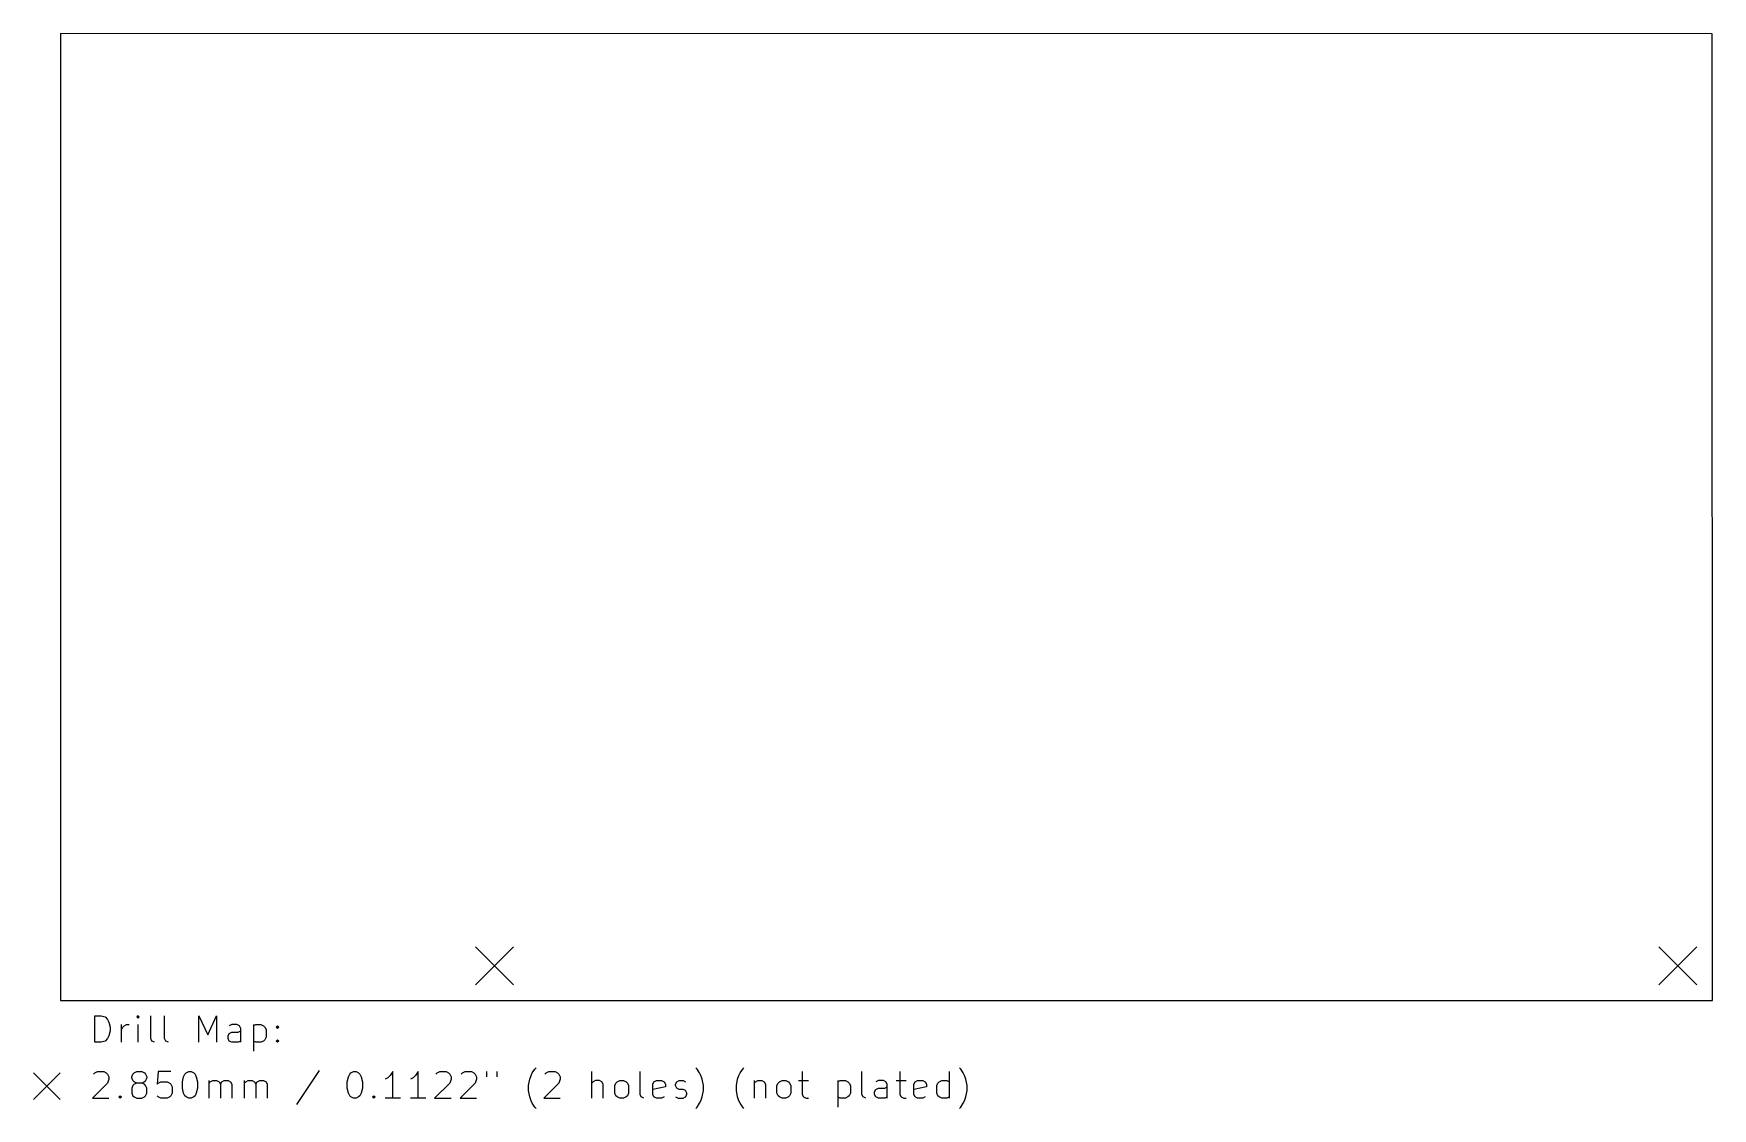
# Model space of a CAD drawing. Extents: x 92 to 218, y -126 to -46.
import ezdxf

# ---------------------------------------------------------------- set-up
doc = ezdxf.new("R2010")
doc.units = 0
doc.layers.add('BLACK', color=7, linetype='CONTINUOUS')

msp = doc.modelspace()

# ---------------------------------------------------------------- linework, layer by layer
at = {"layer": 'BLACK', "linetype": 'CONTINUOUS'}
for p, q in [((218.369578, -45.592047), (94.292, -45.5755)), ((94.292, -45.5755), (94.292, -118.1755)), ((218.392, -118.1755), (218.369578, -45.592047)), ((125.467, -114.1505), (128.317, -117.0005)), ((128.317, -114.1505), (125.467, -117.0005)), ((214.367, -114.1505), (217.217, -117.0005)), ((217.217, -114.1505), (214.367, -117.0005)), ((94.292, -118.1755), (218.392, -118.1755)), ((96.874768, -121.315338), (96.874768, -119.315338)), ((96.874768, -119.315338), (97.350958, -119.315338)), ((97.350958, -119.315338), (97.636673, -119.410576)), ((97.636673, -119.410576), (97.827149, -119.601052)), ((97.827149, -119.601052), (97.922387, -119.791528)), ((97.922387, -119.791528), (98.017625, -120.17248)), ((100.112863, -119.315338), (100.017625, -119.410576)), ((100.017625, -119.410576), (100.112863, -119.505814)), ((100.208101, -119.410576), (100.112863, -119.315338)), ((100.112863, -119.315338), (100.112863, -119.505814)), ((100.112863, -119.505814), (100.208101, -119.410576)), ((101.065244, -121.029623), (101.065244, -119.315338)), ((102.112863, -121.029623), (102.112863, -119.315338)), ((104.684292, -121.315338), (104.684292, -119.315338)), ((104.684292, -119.315338), (105.350959, -120.743909)), ((105.350959, -120.743909), (106.017625, -119.315338)), ((106.017625, -119.315338), (106.017625, -121.315338)), ((97.827149, -121.029623), (97.636673, -121.2201)), ((97.922387, -120.839147), (97.827149, -121.029623)), ((98.017625, -120.458195), (97.922387, -120.839147)), ((98.017625, -120.17248), (98.017625, -120.458195)), ((98.874768, -121.315338), (98.874768, -119.982004)), ((98.874768, -120.362957), (98.970006, -120.17248)), ((98.970006, -120.17248), (99.065244, -120.077242)), ((99.065244, -120.077242), (99.25572, -119.982004)), ((99.25572, -119.982004), (99.446197, -119.982004)), ((100.112863, -121.315338), (100.112863, -119.982004)), ((101.160482, -121.2201), (101.065244, -121.029623)), ((102.208101, -121.2201), (102.112863, -121.029623)), ((106.874768, -120.839147), (106.970006, -120.648671)), ((106.874768, -121.029623), (106.874768, -120.839147)), ((106.970006, -121.2201), (106.874768, -121.029623)), ((107.160482, -119.982004), (106.970006, -120.077242)), ((106.970006, -120.648671), (107.160482, -120.553433)), ((107.541435, -119.982004), (107.160482, -119.982004)), ((107.160482, -120.553433), (107.636673, -120.553433)), ((107.731911, -120.077242), (107.541435, -119.982004)), ((107.636673, -120.553433), (107.827149, -120.458195)), ((107.827149, -120.267719), (107.731911, -120.077242)), ((107.827149, -121.315338), (107.827149, -120.267719)), ((108.77953, -119.982004), (108.77953, -121.982004)), ((108.77953, -120.077242), (108.970006, -119.982004)), ((108.970006, -119.982004), (109.350959, -119.982004)), ((109.350959, -119.982004), (109.541435, -120.077242)), ((109.541435, -120.077242), (109.636673, -120.17248)), ((109.636673, -120.17248), (109.731911, -120.362957)), ((109.731911, -120.934385), (109.636673, -121.124861)), ((109.731911, -120.362957), (109.731911, -120.934385)), ((110.493816, -120.17248), (110.589054, -120.077242)), ((110.589054, -120.267719), (110.493816, -120.17248)), ((110.589054, -120.077242), (110.684292, -120.17248)), ((110.589054, -120.077242), (110.589054, -120.267719)), ((110.684292, -120.17248), (110.589054, -120.267719)), ((97.350958, -121.315338), (96.874768, -121.315338)), ((97.636673, -121.2201), (97.350958, -121.315338)), ((101.350958, -121.315338), (101.160482, -121.2201)), ((102.398577, -121.315338), (102.208101, -121.2201)), ((107.160482, -121.315338), (106.970006, -121.2201)), ((107.636673, -121.315338), (107.160482, -121.315338)), ((107.827149, -121.2201), (107.636673, -121.315338)), ((108.970006, -121.315338), (108.77953, -121.2201)), ((109.350959, -121.315338), (108.970006, -121.315338)), ((109.541435, -121.2201), (109.350959, -121.315338)), ((109.636673, -121.124861), (109.541435, -121.2201)), ((110.493816, -121.2201), (110.589054, -121.124861)), ((110.589054, -121.315338), (110.493816, -121.2201)), ((110.589054, -121.124861), (110.684292, -121.2201)), ((110.589054, -121.124861), (110.589054, -121.315338)), ((110.684292, -121.2201), (110.589054, -121.315338)), ((92.267, -123.6005), (94.267, -125.6005)), ((94.267, -123.6005), (92.267, -125.6005)), ((96.874768, -123.610576), (97.065244, -123.515338)), ((97.065244, -123.515338), (97.541435, -123.515338)), ((97.541435, -123.515338), (97.731911, -123.610576)), ((99.827149, -123.610576), (100.017625, -123.515338)), ((100.017625, -123.515338), (100.398578, -123.515338)), ((100.398578, -123.515338), (100.589054, -123.610576)), ((101.636673, -123.515338), (101.541435, -124.467719)), ((102.589054, -123.515338), (101.636673, -123.515338)), ((103.731911, -123.610576), (103.922387, -123.515338)), ((103.922387, -123.515338), (104.112864, -123.515338)), ((104.112864, -123.515338), (104.30334, -123.610576)), ((113.731912, -123.4201), (112.017627, -125.991528)), ((116.112865, -123.610576), (116.303341, -123.515338)), ((116.303341, -123.515338), (116.493818, -123.515338)), ((116.493818, -123.515338), (116.684294, -123.610576)), ((119.255722, -123.515338), (119.065246, -123.801052)), ((119.255722, -125.515338), (119.255722, -123.515338)), ((121.160484, -123.515338), (120.970008, -123.801052)), ((121.160484, -125.515338), (121.160484, -123.515338)), ((122.589056, -123.610576), (122.779532, -123.515338)), ((122.779532, -123.515338), (123.255723, -123.515338)), ((123.255723, -123.515338), (123.446199, -123.610576)), ((124.493818, -123.610576), (124.684294, -123.515338)), ((124.684294, -123.515338), (125.160485, -123.515338)), ((125.160485, -123.515338), (125.350961, -123.610576)), ((126.303342, -123.515338), (126.303342, -123.89629)), ((127.065247, -123.515338), (127.065247, -123.89629)), ((129.731914, -123.610576), (129.92239, -123.324861)), ((129.92239, -123.324861), (130.017629, -123.229623)), ((130.779533, -123.610576), (130.970009, -123.515338)), ((130.970009, -123.515338), (131.4462, -123.515338)), ((131.4462, -123.515338), (131.636676, -123.610576)), ((134.208105, -125.515338), (134.208105, -123.515338)), ((137.827153, -125.229623), (137.827153, -123.515338)), ((142.112868, -123.324861), (142.01763, -123.229623)), ((142.303344, -123.610576), (142.112868, -123.324861)), ((145.350963, -123.610576), (145.541439, -123.324861)), ((145.541439, -123.324861), (145.636678, -123.229623)), ((150.01763, -123.515338), (150.01763, -125.229623)), ((154.493821, -125.229623), (154.493821, -123.515338)), ((157.350964, -123.515338), (157.350964, -125.229623)), ((161.06525, -125.515338), (161.06525, -123.515338)), ((161.922393, -123.324861), (161.827155, -123.229623)), ((162.112869, -123.610576), (161.922393, -123.324861)), ((97.827149, -124.37248), (96.684292, -125.515338)), ((96.77953, -123.705814), (96.874768, -123.610576)), ((97.731911, -123.610576), (97.827149, -123.705814)), ((97.827149, -123.705814), (97.922387, -123.89629)), ((97.922387, -124.086766), (97.827149, -124.37248)), ((97.922387, -123.89629), (97.922387, -124.086766)), ((99.636673, -123.89629), (99.731911, -123.705814)), ((99.636673, -123.991528), (99.636673, -123.89629)), ((99.731911, -124.182004), (99.636673, -123.991528)), ((99.731911, -124.562957), (99.636673, -124.753433)), ((99.636673, -124.753433), (99.636673, -125.134385)), ((99.731911, -123.705814), (99.827149, -123.610576)), ((99.827149, -124.277242), (99.731911, -124.182004)), ((99.827149, -124.467719), (99.731911, -124.562957)), ((100.017625, -124.37248), (99.827149, -124.277242)), ((100.017625, -124.37248), (99.827149, -124.467719)), ((100.398578, -124.37248), (100.017625, -124.37248)), ((100.589054, -124.277242), (100.398578, -124.37248)), ((100.589054, -124.467719), (100.398578, -124.37248)), ((100.589054, -123.610576), (100.684292, -123.705814)), ((100.684292, -124.182004), (100.589054, -124.277242)), ((100.684292, -124.562957), (100.589054, -124.467719)), ((100.684292, -123.705814), (100.77953, -123.89629)), ((100.77953, -123.991528), (100.684292, -124.182004)), ((100.77953, -124.753433), (100.684292, -124.562957)), ((100.77953, -123.89629), (100.77953, -123.991528)), ((100.77953, -125.134385), (100.77953, -124.753433)), ((101.541435, -124.467719), (101.636673, -124.37248)), ((101.636673, -124.37248), (101.827149, -124.277242)), ((101.827149, -124.277242), (102.30334, -124.277242)), ((102.30334, -124.277242), (102.493816, -124.37248)), ((102.493816, -124.37248), (102.589054, -124.467719)), ((102.589054, -124.467719), (102.684292, -124.658195)), ((102.684292, -124.658195), (102.684292, -125.134385)), ((103.446197, -124.277242), (103.541435, -123.89629)), ((103.446197, -124.753433), (103.446197, -124.277242)), ((103.541435, -125.134385), (103.446197, -124.753433)), ((103.541435, -123.89629), (103.636673, -123.705814)), ((103.636673, -123.705814), (103.731911, -123.610576)), ((104.30334, -123.610576), (104.398578, -123.705814)), ((104.398578, -123.705814), (104.493816, -123.89629)), ((104.493816, -123.89629), (104.589054, -124.277242)), ((104.589054, -124.753433), (104.493816, -125.134385)), ((104.589054, -124.277242), (104.589054, -124.753433)), ((105.446197, -125.515338), (105.446197, -124.182004)), ((105.446197, -124.37248), (105.541435, -124.277242)), ((105.541435, -124.277242), (105.731911, -124.182004)), ((105.731911, -124.182004), (106.017626, -124.182004)), ((106.017626, -124.182004), (106.208102, -124.277242)), ((106.208102, -124.277242), (106.30334, -124.467719)), ((106.30334, -124.467719), (106.398578, -124.277242)), ((106.30334, -124.467719), (106.30334, -125.515338)), ((106.398578, -124.277242), (106.589054, -124.182004)), ((106.589054, -124.182004), (106.874768, -124.182004)), ((106.874768, -124.182004), (107.065245, -124.277242)), ((107.065245, -124.277242), (107.160483, -124.467719)), ((107.160483, -124.467719), (107.160483, -125.515338)), ((108.112864, -125.515338), (108.112864, -124.182004)), ((108.112864, -124.37248), (108.208102, -124.277242)), ((108.208102, -124.277242), (108.398578, -124.182004)), ((108.398578, -124.182004), (108.684293, -124.182004)), ((108.684293, -124.182004), (108.874769, -124.277242)), ((108.874769, -124.277242), (108.970007, -124.467719)), ((108.970007, -124.467719), (109.065245, -124.277242)), ((108.970007, -124.467719), (108.970007, -125.515338)), ((109.065245, -124.277242), (109.255721, -124.182004)), ((109.255721, -124.182004), (109.541435, -124.182004)), ((109.541435, -124.182004), (109.731912, -124.277242)), ((109.731912, -124.277242), (109.82715, -124.467719)), ((109.82715, -124.467719), (109.82715, -125.515338)), ((115.827151, -124.277242), (115.922389, -123.89629)), ((115.827151, -124.753433), (115.827151, -124.277242)), ((115.922389, -125.134385), (115.827151, -124.753433)), ((115.922389, -123.89629), (116.017627, -123.705814)), ((116.017627, -123.705814), (116.112865, -123.610576)), ((116.684294, -123.610576), (116.779532, -123.705814)), ((116.779532, -123.705814), (116.87477, -123.89629)), ((116.87477, -123.89629), (116.970008, -124.277242)), ((116.970008, -124.753433), (116.87477, -125.134385)), ((116.970008, -124.277242), (116.970008, -124.753433)), ((118.87477, -123.991528), (118.684294, -124.086766)), ((119.065246, -123.801052), (118.87477, -123.991528)), ((120.779532, -123.991528), (120.589056, -124.086766)), ((120.970008, -123.801052), (120.779532, -123.991528)), ((123.541437, -124.37248), (122.39858, -125.515338)), ((122.493818, -123.705814), (122.589056, -123.610576)), ((123.446199, -123.610576), (123.541437, -123.705814)), ((123.541437, -123.705814), (123.636675, -123.89629)), ((123.636675, -124.086766), (123.541437, -124.37248)), ((123.636675, -123.89629), (123.636675, -124.086766)), ((125.446199, -124.37248), (124.303342, -125.515338)), ((124.39858, -123.705814), (124.493818, -123.610576)), ((125.350961, -123.610576), (125.446199, -123.705814)), ((125.446199, -123.705814), (125.541437, -123.89629)), ((125.541437, -124.086766), (125.446199, -124.37248)), ((125.541437, -123.89629), (125.541437, -124.086766)), ((129.4462, -124.562957), (129.541438, -124.086766)), ((129.4462, -124.943909), (129.4462, -124.562957)), ((129.541438, -124.086766), (129.636676, -123.801052)), ((129.636676, -123.801052), (129.731914, -123.610576)), ((131.731914, -124.37248), (130.589057, -125.515338)), ((130.684295, -123.705814), (130.779533, -123.610576)), ((131.636676, -123.610576), (131.731914, -123.705814)), ((131.731914, -123.705814), (131.827152, -123.89629)), ((131.827152, -124.086766), (131.731914, -124.37248)), ((131.827152, -123.89629), (131.827152, -124.086766)), ((134.303343, -124.277242), (134.208105, -124.37248)), ((134.493819, -124.182004), (134.303343, -124.277242)), ((134.779534, -124.182004), (134.493819, -124.182004)), ((134.97001, -124.277242), (134.779534, -124.182004)), ((135.065248, -124.467719), (134.97001, -124.277242)), ((135.065248, -125.515338), (135.065248, -124.467719)), ((135.922391, -124.562957), (136.017629, -124.37248)), ((135.922391, -125.134385), (135.922391, -124.562957)), ((136.017629, -124.37248), (136.112867, -124.277242)), ((136.112867, -124.277242), (136.303343, -124.182004)), ((136.303343, -124.182004), (136.589058, -124.182004)), ((136.589058, -124.182004), (136.779534, -124.277242)), ((136.779534, -124.277242), (136.874772, -124.37248)), ((136.874772, -124.37248), (136.97001, -124.562957)), ((136.97001, -124.562957), (136.97001, -125.134385)), ((138.779534, -124.467719), (138.874772, -124.277242)), ((138.779534, -125.229623), (138.779534, -124.467719)), ((139.731915, -124.658195), (138.779534, -124.848671)), ((138.874772, -124.277242), (139.065248, -124.182004)), ((139.065248, -124.182004), (139.446201, -124.182004)), ((139.446201, -124.182004), (139.636677, -124.277242)), ((139.636677, -124.277242), (139.731915, -124.467719)), ((139.731915, -124.467719), (139.731915, -124.658195)), ((140.49382, -124.467719), (140.589058, -124.277242)), ((140.49382, -124.562957), (140.49382, -124.467719)), ((140.589058, -124.753433), (140.49382, -124.562957)), ((140.589058, -124.277242), (140.779534, -124.182004)), ((140.779534, -124.848671), (140.589058, -124.753433)), ((140.779534, -124.182004), (141.065248, -124.182004)), ((141.065248, -124.848671), (140.779534, -124.848671)), ((141.065248, -124.182004), (141.255725, -124.277242)), ((141.255725, -124.943909), (141.065248, -124.848671)), ((142.398582, -123.801052), (142.303344, -123.610576)), ((142.49382, -124.086766), (142.398582, -123.801052)), ((142.589058, -124.562957), (142.49382, -124.086766)), ((142.589058, -124.943909), (142.589058, -124.562957)), ((145.065249, -124.562957), (145.160487, -124.086766)), ((145.065249, -124.943909), (145.065249, -124.562957)), ((145.160487, -124.086766), (145.255725, -123.801052)), ((145.255725, -123.801052), (145.350963, -123.610576)), ((146.398582, -124.182004), (146.398582, -125.515338)), ((146.398582, -124.37248), (146.49382, -124.277242)), ((146.49382, -124.277242), (146.684296, -124.182004)), ((146.684296, -124.182004), (146.970011, -124.182004)), ((146.970011, -124.182004), (147.160487, -124.277242)), ((147.160487, -124.277242), (147.255725, -124.467719)), ((147.255725, -124.467719), (147.255725, -125.515338)), ((148.112868, -124.562957), (148.208106, -124.37248)), ((148.112868, -125.134385), (148.112868, -124.562957)), ((148.208106, -124.37248), (148.303344, -124.277242)), ((148.303344, -124.277242), (148.49382, -124.182004)), ((148.49382, -124.182004), (148.779535, -124.182004)), ((148.779535, -124.182004), (148.970011, -124.277242)), ((148.970011, -124.277242), (149.065249, -124.37248)), ((149.065249, -124.37248), (149.160487, -124.562957)), ((149.160487, -124.562957), (149.160487, -125.134385)), ((149.731916, -124.182004), (150.49382, -124.182004)), ((152.684297, -124.182004), (152.684297, -126.182004)), ((152.684297, -124.277242), (152.874773, -124.182004)), ((152.874773, -124.182004), (153.255726, -124.182004)), ((153.255726, -124.182004), (153.446202, -124.277242)), ((153.446202, -124.277242), (153.54144, -124.37248)), ((153.54144, -124.37248), (153.636678, -124.562957)), ((153.636678, -124.562957), (153.636678, -125.134385)), ((155.446202, -125.039147), (155.54144, -124.848671)), ((155.731916, -124.182004), (155.54144, -124.277242)), ((155.54144, -124.848671), (155.731916, -124.753433)), ((156.112869, -124.182004), (155.731916, -124.182004)), ((155.731916, -124.753433), (156.208107, -124.753433)), ((156.303345, -124.277242), (156.112869, -124.182004)), ((156.208107, -124.753433), (156.398583, -124.658195)), ((156.398583, -124.467719), (156.303345, -124.277242)), ((156.398583, -125.515338), (156.398583, -124.467719)), ((157.06525, -124.182004), (157.827154, -124.182004)), ((158.398583, -124.467719), (158.493821, -124.277242)), ((158.398583, -125.229623), (158.398583, -124.467719)), ((159.350964, -124.658195), (158.398583, -124.848671)), ((158.493821, -124.277242), (158.684297, -124.182004)), ((158.684297, -124.182004), (159.06525, -124.182004)), ((159.06525, -124.182004), (159.255726, -124.277242)), ((159.255726, -124.277242), (159.350964, -124.467719)), ((159.350964, -124.467719), (159.350964, -124.658195)), ((160.112869, -124.562957), (160.208107, -124.37248)), ((160.112869, -125.134385), (160.112869, -124.562957)), ((160.208107, -124.37248), (160.303345, -124.277242)), ((160.303345, -124.277242), (160.493821, -124.182004)), ((160.493821, -124.182004), (160.874774, -124.182004)), ((160.874774, -124.182004), (161.06525, -124.277242)), ((162.208107, -123.801052), (162.112869, -123.610576)), ((162.303345, -124.086766), (162.208107, -123.801052)), ((162.398583, -124.562957), (162.303345, -124.086766)), ((162.398583, -124.943909), (162.398583, -124.562957)), ((96.684292, -125.515338), (97.922387, -125.515338)), ((98.684292, -125.4201), (98.77953, -125.324861)), ((98.77953, -125.515338), (98.684292, -125.4201)), ((98.77953, -125.324861), (98.874768, -125.4201)), ((98.77953, -125.324861), (98.77953, -125.515338)), ((98.874768, -125.4201), (98.77953, -125.515338)), ((99.636673, -125.134385), (99.731911, -125.324861)), ((99.731911, -125.324861), (99.827149, -125.4201)), ((99.827149, -125.4201), (100.017625, -125.515338)), ((100.017625, -125.515338), (100.398578, -125.515338)), ((100.398578, -125.515338), (100.589054, -125.4201)), ((100.589054, -125.4201), (100.684292, -125.324861)), ((100.684292, -125.324861), (100.77953, -125.134385)), ((101.636673, -125.4201), (101.541435, -125.324861)), ((101.827149, -125.515338), (101.636673, -125.4201)), ((102.30334, -125.515338), (101.827149, -125.515338)), ((102.493816, -125.4201), (102.30334, -125.515338)), ((102.589054, -125.324861), (102.493816, -125.4201)), ((102.684292, -125.134385), (102.589054, -125.324861)), ((103.636673, -125.324861), (103.541435, -125.134385)), ((103.731911, -125.4201), (103.636673, -125.324861)), ((103.922387, -125.515338), (103.731911, -125.4201)), ((104.112864, -125.515338), (103.922387, -125.515338)), ((104.30334, -125.4201), (104.112864, -125.515338)), ((104.398578, -125.324861), (104.30334, -125.4201)), ((104.493816, -125.134385), (104.398578, -125.324861)), ((116.017627, -125.324861), (115.922389, -125.134385)), ((116.112865, -125.4201), (116.017627, -125.324861)), ((116.303341, -125.515338), (116.112865, -125.4201)), ((116.493818, -125.515338), (116.303341, -125.515338)), ((116.684294, -125.4201), (116.493818, -125.515338)), ((116.779532, -125.324861), (116.684294, -125.4201)), ((116.87477, -125.134385), (116.779532, -125.324861)), ((117.731913, -125.4201), (117.827151, -125.324861)), ((117.827151, -125.515338), (117.731913, -125.4201)), ((117.827151, -125.324861), (117.922389, -125.4201)), ((117.827151, -125.324861), (117.827151, -125.515338)), ((117.922389, -125.4201), (117.827151, -125.515338)), ((119.827151, -125.515338), (118.684294, -125.515338)), ((121.731913, -125.515338), (120.589056, -125.515338)), ((122.39858, -125.515338), (123.636675, -125.515338)), ((124.303342, -125.515338), (125.541437, -125.515338)), ((129.541438, -125.4201), (129.4462, -124.943909)), ((129.636676, -125.705814), (129.541438, -125.4201)), ((129.731914, -125.89629), (129.636676, -125.705814)), ((129.92239, -126.182004), (129.731914, -125.89629)), ((130.589057, -125.515338), (131.827152, -125.515338)), ((136.017629, -125.324861), (135.922391, -125.134385)), ((136.112867, -125.4201), (136.017629, -125.324861)), ((136.303343, -125.515338), (136.112867, -125.4201)), ((136.589058, -125.515338), (136.303343, -125.515338)), ((136.779534, -125.4201), (136.589058, -125.515338)), ((136.874772, -125.324861), (136.779534, -125.4201)), ((136.97001, -125.134385), (136.874772, -125.324861)), ((137.922391, -125.4201), (137.827153, -125.229623)), ((138.112867, -125.515338), (137.922391, -125.4201)), ((138.874772, -125.4201), (138.779534, -125.229623)), ((139.065248, -125.515338), (138.874772, -125.4201)), ((139.446201, -125.515338), (139.065248, -125.515338)), ((139.636677, -125.4201), (139.446201, -125.515338)), ((140.49382, -125.4201), (140.684296, -125.515338)), ((140.684296, -125.515338), (141.065248, -125.515338)), ((141.065248, -125.515338), (141.255725, -125.4201)), ((141.350963, -125.134385), (141.255725, -124.943909)), ((141.255725, -125.4201), (141.350963, -125.229623)), ((141.350963, -125.229623), (141.350963, -125.134385)), ((142.112868, -126.182004), (142.303344, -125.89629)), ((142.303344, -125.89629), (142.398582, -125.705814)), ((142.398582, -125.705814), (142.49382, -125.4201)), ((142.49382, -125.4201), (142.589058, -124.943909)), ((145.160487, -125.4201), (145.065249, -124.943909)), ((145.255725, -125.705814), (145.160487, -125.4201)), ((145.350963, -125.89629), (145.255725, -125.705814)), ((145.541439, -126.182004), (145.350963, -125.89629)), ((148.208106, -125.324861), (148.112868, -125.134385)), ((148.303344, -125.4201), (148.208106, -125.324861)), ((148.49382, -125.515338), (148.303344, -125.4201)), ((148.779535, -125.515338), (148.49382, -125.515338)), ((148.970011, -125.4201), (148.779535, -125.515338)), ((149.065249, -125.324861), (148.970011, -125.4201)), ((149.160487, -125.134385), (149.065249, -125.324861)), ((150.01763, -125.229623), (150.112868, -125.4201)), ((150.112868, -125.4201), (150.303344, -125.515338)), ((150.303344, -125.515338), (150.49382, -125.515338)), ((152.874773, -125.515338), (152.684297, -125.4201)), ((153.255726, -125.515338), (152.874773, -125.515338)), ((153.446202, -125.4201), (153.255726, -125.515338)), ((153.54144, -125.324861), (153.446202, -125.4201)), ((153.636678, -125.134385), (153.54144, -125.324861)), ((154.589059, -125.4201), (154.493821, -125.229623)), ((154.779535, -125.515338), (154.589059, -125.4201)), ((155.446202, -125.229623), (155.446202, -125.039147)), ((155.54144, -125.4201), (155.446202, -125.229623)), ((155.731916, -125.515338), (155.54144, -125.4201)), ((156.208107, -125.515338), (155.731916, -125.515338)), ((156.398583, -125.4201), (156.208107, -125.515338)), ((157.350964, -125.229623), (157.446202, -125.4201)), ((157.446202, -125.4201), (157.636678, -125.515338)), ((157.636678, -125.515338), (157.827154, -125.515338)), ((158.493821, -125.4201), (158.398583, -125.229623)), ((158.684297, -125.515338), (158.493821, -125.4201)), ((159.06525, -125.515338), (158.684297, -125.515338)), ((159.255726, -125.4201), (159.06525, -125.515338)), ((160.208107, -125.324861), (160.112869, -125.134385)), ((160.303345, -125.4201), (160.208107, -125.324861)), ((160.493821, -125.515338), (160.303345, -125.4201)), ((160.874774, -125.515338), (160.493821, -125.515338)), ((161.06525, -125.4201), (160.874774, -125.515338)), ((161.922393, -126.182004), (162.112869, -125.89629)), ((162.112869, -125.89629), (162.208107, -125.705814)), ((162.208107, -125.705814), (162.303345, -125.4201)), ((162.303345, -125.4201), (162.398583, -124.943909)), ((130.017629, -126.277242), (129.92239, -126.182004)), ((142.01763, -126.277242), (142.112868, -126.182004)), ((145.636678, -126.277242), (145.541439, -126.182004)), ((161.827155, -126.277242), (161.922393, -126.182004))]:
    msp.add_line(p, q, dxfattribs=at)

doc.saveas('drawing.dxf')
